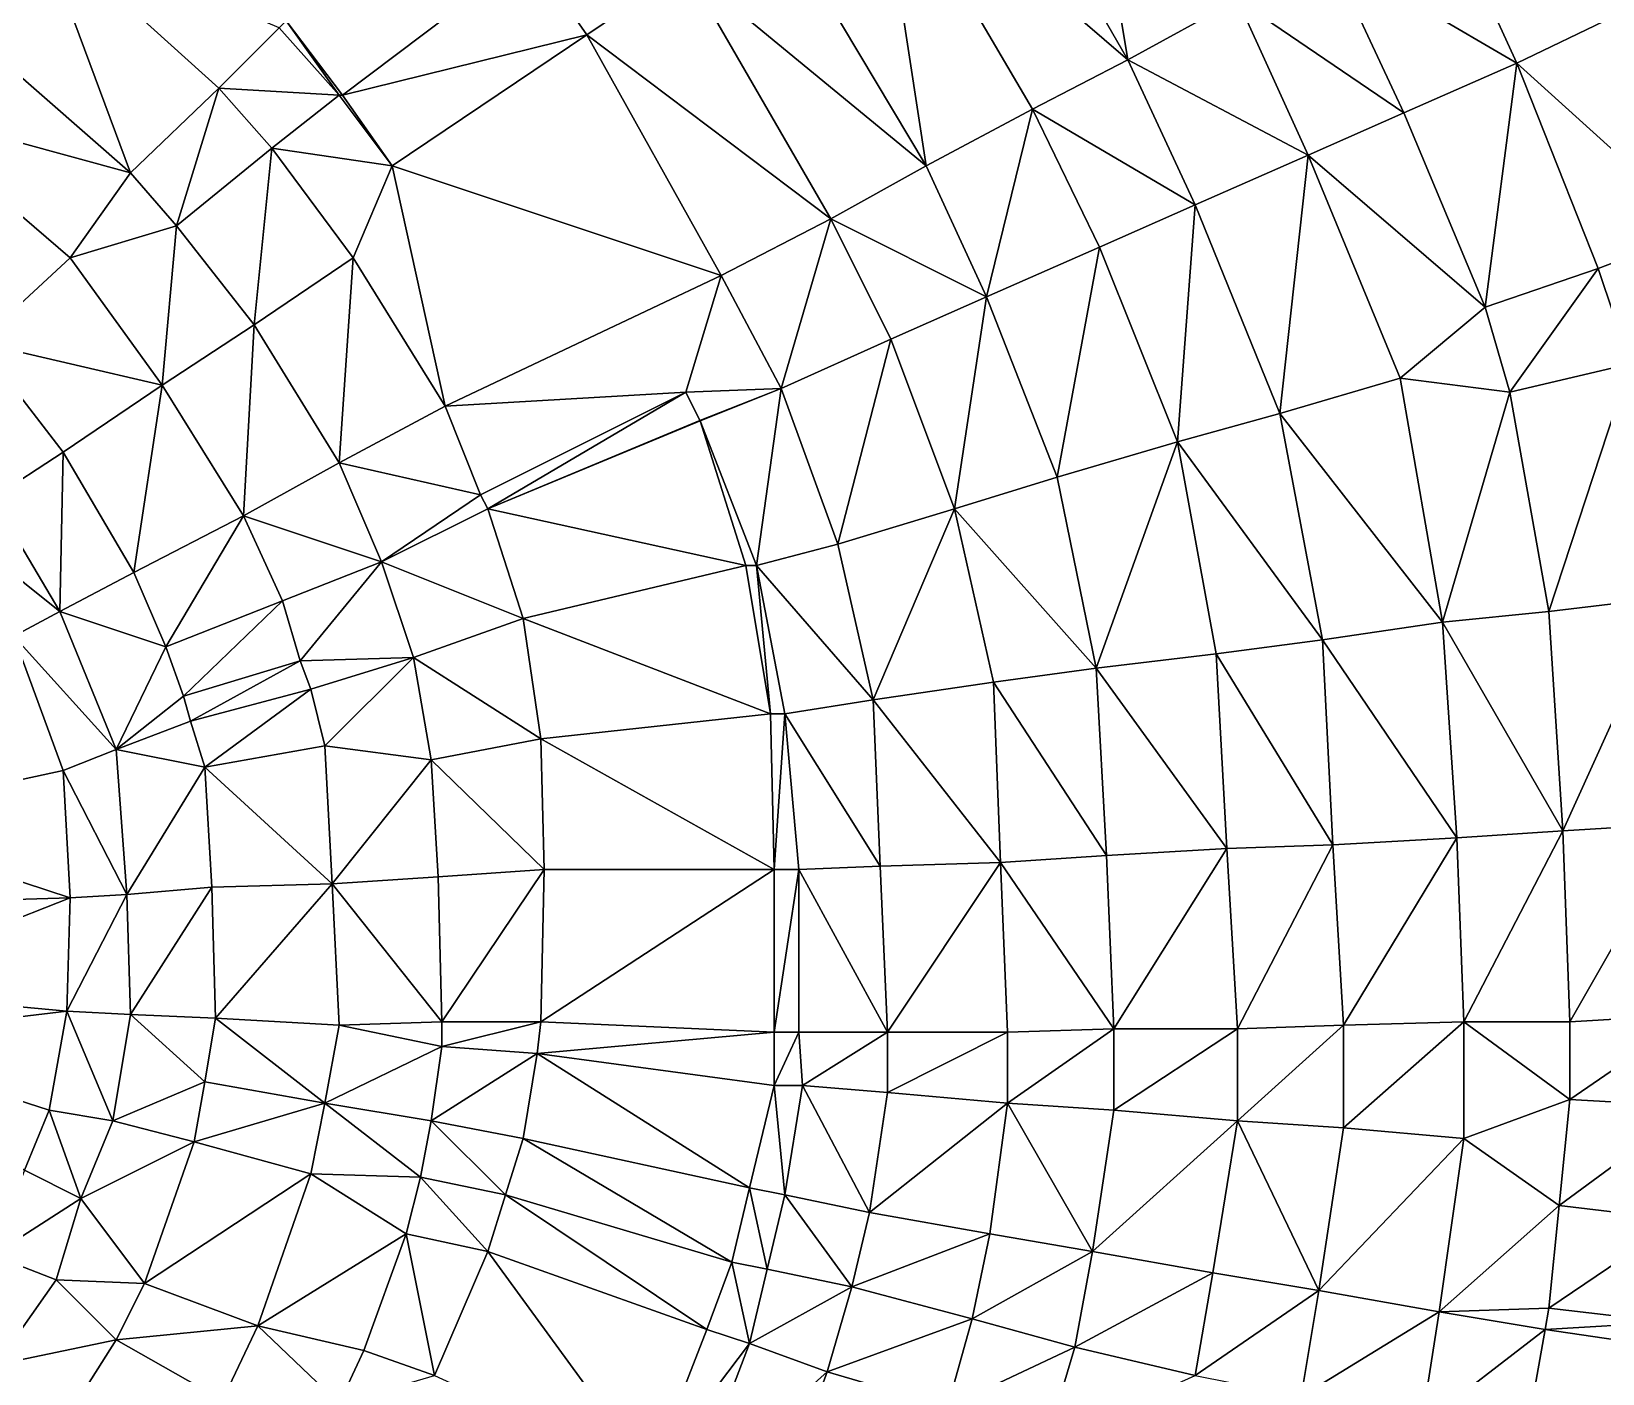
# Model space of a CAD drawing. Header units: millimetres. Extents: x 279405 to 280904, y 534349 to 535918.
# Drawn here: x 280351 to 280573.1, y 535100.8 to 535290.5 of the extents above; entities that cross this region are included whole.
import ezdxf

# ---------------------------------------------------------------- set-up
doc = ezdxf.new("R2010")
doc.units = ezdxf.units.MM
doc.layers.add('Карьер_конец_отработки', color=1, linetype='Continuous')

msp = doc.modelspace()

# ---------------------------------------------------------------- linework, layer by layer
at = {"layer": 'Карьер_конец_отработки', "color": 21, "true_color": 0xff914f}
for points in [[(280505.999989, 535286.500004, -169.999987), (280497.999989, 535335.000004, -140.000002), (280483.499989, 535325.500004, -169.999987), (280505.999989, 535286.500004, -169.999987)], [(280505.999989, 535286.500004, -169.999987), (280521.499989, 535295.000004, -140.000002), (280497.999989, 535335.000004, -140.000002), (280505.999989, 535286.500004, -169.999987)], [(280505.999989, 535286.500004, -169.999987), (280483.499989, 535325.500004, -169.999987), (280470.499989, 535317.000004, -169.999987), (280505.999989, 535286.500004, -169.999987)], [(280477.499989, 535271.500004, -199.999987), (280470.499989, 535317.000004, -169.999987), (280455.999989, 535307.500004, -199.999987), (280477.499989, 535271.500004, -199.999987)], [(280477.499989, 535271.500004, -199.999987), (280492.499989, 535279.500004, -169.999987), (280470.499989, 535317.000004, -169.999987), (280477.499989, 535271.500004, -199.999987)], [(280492.499989, 535279.500004, -169.999987), (280505.999989, 535286.500004, -169.999987), (280470.499989, 535317.000004, -169.999987), (280492.499989, 535279.500004, -169.999987)], [(280560.999989, 535286.000004, -110.000002), (280549.999989, 535310.000004, -110.000002), (280534.499989, 535301.500004, -140.000002), (280560.999989, 535286.000004, -110.000002)], [(280560.999989, 535286.000004, -110.000002), (280574.499989, 535292.500004, -110.000002), (280549.999989, 535310.000004, -110.000002), (280560.999989, 535286.000004, -110.000002)], [(280364.999989, 535270.500004, -259.999987), (280351.999989, 535305.500004, -229.999987), (280340.999989, 535291.500004, -259.999987), (280364.999989, 535270.500004, -259.999987)], [(280364.999989, 535270.500004, -259.999987), (280377.499989, 535282.500004, -229.999987), (280351.999989, 535305.500004, -229.999987), (280364.999989, 535270.500004, -259.999987)], [(280377.499989, 535282.500004, -229.999987), (280385.999989, 535291.000004, -229.999987), (280351.999989, 535305.500004, -229.999987), (280377.499989, 535282.500004, -229.999987)], [(280477.499989, 535271.500004, -199.999987), (280455.999989, 535307.500004, -199.999987), (280443.499989, 535299.500004, -199.999987), (280477.499989, 535271.500004, -199.999987)], [(280394.999989, 535281.500004, -228.93001), (280421.499989, 535301.500004, -228.93001), (280386.999989, 535292.000004, -227.800005), (280394.999989, 535281.500004, -228.93001)], [(280429.499989, 535290.000004, -229.999987), (280421.499989, 535301.500004, -228.93001), (280394.999989, 535281.500004, -228.93001), (280429.499989, 535290.000004, -229.999987)], [(280429.499989, 535290.000004, -229.999987), (280443.499989, 535299.500004, -199.999987), (280421.499989, 535301.500004, -228.93001), (280429.499989, 535290.000004, -229.999987)], [(280544.999989, 535279.000004, -140.000002), (280534.499989, 535301.500004, -140.000002), (280521.499989, 535295.000004, -140.000002), (280544.999989, 535279.000004, -140.000002)], [(280544.999989, 535279.000004, -140.000002), (280560.999989, 535286.000004, -110.000002), (280534.499989, 535301.500004, -140.000002), (280544.999989, 535279.000004, -140.000002)], [(280463.999989, 535264.000004, -199.999987), (280443.499989, 535299.500004, -199.999987), (280429.499989, 535290.000004, -229.999987), (280463.999989, 535264.000004, -199.999987)], [(280463.999989, 535264.000004, -199.999987), (280477.499989, 535271.500004, -199.999987), (280443.499989, 535299.500004, -199.999987), (280463.999989, 535264.000004, -199.999987)], [(280531.499989, 535273.000004, -140.000002), (280521.499989, 535295.000004, -140.000002), (280505.999989, 535286.500004, -169.999987), (280531.499989, 535273.000004, -140.000002)], [(280531.499989, 535273.000004, -140.000002), (280544.999989, 535279.000004, -140.000002), (280521.499989, 535295.000004, -140.000002), (280531.499989, 535273.000004, -140.000002)], [(280586.999989, 535262.500004, -110.000002), (280574.499989, 535292.500004, -110.000002), (280560.999989, 535286.000004, -110.000002), (280586.999989, 535262.500004, -110.000002)], [(280364.999989, 535270.500004, -259.999987), (280340.999989, 535291.500004, -259.999987), (280331.999989, 535279.500004, -259.999987), (280364.999989, 535270.500004, -259.999987)], [(280394.499989, 535281.500004, -229.999987), (280385.999989, 535291.000004, -229.999987), (280377.499989, 535282.500004, -229.999987), (280394.499989, 535281.500004, -229.999987)], [(280394.499989, 535281.500004, -229.999987), (280386.999989, 535292.000004, -227.800005), (280385.999989, 535291.000004, -229.999987), (280394.499989, 535281.500004, -229.999987)], [(280394.499989, 535281.500004, -229.999987), (280394.999989, 535281.500004, -228.93001), (280386.999989, 535292.000004, -227.800005), (280394.499989, 535281.500004, -229.999987)], [(280401.999989, 535271.500004, -229.999987), (280429.499989, 535290.000004, -229.999987), (280394.999989, 535281.500004, -228.93001), (280401.999989, 535271.500004, -229.999987)], [(280448.499989, 535256.000004, -229.999987), (280429.499989, 535290.000004, -229.999987), (280401.999989, 535271.500004, -229.999987), (280448.499989, 535256.000004, -229.999987)], [(280448.499989, 535256.000004, -229.999987), (280463.999989, 535264.000004, -199.999987), (280429.499989, 535290.000004, -229.999987), (280448.499989, 535256.000004, -229.999987)], [(280515.499989, 535266.000004, -169.999987), (280505.999989, 535286.500004, -169.999987), (280492.499989, 535279.500004, -169.999987), (280515.499989, 535266.000004, -169.999987)], [(280515.499989, 535266.000004, -169.999987), (280531.499989, 535273.000004, -140.000002), (280505.999989, 535286.500004, -169.999987), (280515.499989, 535266.000004, -169.999987)], [(280556.499989, 535251.500004, -140.000002), (280560.999989, 535286.000004, -110.000002), (280544.999989, 535279.000004, -140.000002), (280556.499989, 535251.500004, -140.000002)], [(280572.499989, 535257.000004, -110.000002), (280560.999989, 535286.000004, -110.000002), (280556.499989, 535251.500004, -140.000002), (280572.499989, 535257.000004, -110.000002)], [(280572.499989, 535257.000004, -110.000002), (280586.999989, 535262.500004, -110.000002), (280560.999989, 535286.000004, -110.000002), (280572.499989, 535257.000004, -110.000002)], [(280371.499989, 535263.000004, -259.999987), (280377.499989, 535282.500004, -229.999987), (280364.999989, 535270.500004, -259.999987), (280371.499989, 535263.000004, -259.999987)], [(280384.999989, 535274.000004, -229.999987), (280377.499989, 535282.500004, -229.999987), (280371.499989, 535263.000004, -259.999987), (280384.999989, 535274.000004, -229.999987)], [(280384.999989, 535274.000004, -229.999987), (280394.499989, 535281.500004, -229.999987), (280377.499989, 535282.500004, -229.999987), (280384.999989, 535274.000004, -229.999987)], [(280401.999989, 535271.500004, -229.999987), (280394.499989, 535281.500004, -229.999987), (280384.999989, 535274.000004, -229.999987), (280401.999989, 535271.500004, -229.999987)], [(280401.999989, 535271.500004, -229.999987), (280394.999989, 535281.500004, -228.93001), (280394.499989, 535281.500004, -229.999987), (280401.999989, 535271.500004, -229.999987)], [(280343.499989, 535246.500004, -289.999987), (280356.499989, 535258.500004, -259.999987), (280331.999989, 535279.500004, -259.999987), (280343.499989, 535246.500004, -289.999987)], [(280356.499989, 535258.500004, -259.999987), (280364.999989, 535270.500004, -259.999987), (280331.999989, 535279.500004, -259.999987), (280356.499989, 535258.500004, -259.999987)], [(280485.999989, 535253.000004, -199.999987), (280492.499989, 535279.500004, -169.999987), (280477.499989, 535271.500004, -199.999987), (280485.999989, 535253.000004, -199.999987)], [(280501.999989, 535260.000004, -169.999987), (280492.499989, 535279.500004, -169.999987), (280485.999989, 535253.000004, -199.999987), (280501.999989, 535260.000004, -169.999987)], [(280501.999989, 535260.000004, -169.999987), (280515.499989, 535266.000004, -169.999987), (280492.499989, 535279.500004, -169.999987), (280501.999989, 535260.000004, -169.999987)], [(280556.499989, 535251.500004, -140.000002), (280544.999989, 535279.000004, -140.000002), (280531.499989, 535273.000004, -140.000002), (280556.499989, 535251.500004, -140.000002)], [(280382.499989, 535249.000004, -259.999987), (280384.999989, 535274.000004, -229.999987), (280371.499989, 535263.000004, -259.999987), (280382.499989, 535249.000004, -259.999987)], [(280396.499989, 535258.500004, -229.999987), (280384.999989, 535274.000004, -229.999987), (280382.499989, 535249.000004, -259.999987), (280396.499989, 535258.500004, -229.999987)], [(280396.499989, 535258.500004, -229.999987), (280401.999989, 535271.500004, -229.999987), (280384.999989, 535274.000004, -229.999987), (280396.499989, 535258.500004, -229.999987)], [(280527.499989, 535236.500004, -169.999987), (280531.499989, 535273.000004, -140.000002), (280515.499989, 535266.000004, -169.999987), (280527.499989, 535236.500004, -169.999987)], [(280544.499989, 535241.500004, -140.000002), (280531.499989, 535273.000004, -140.000002), (280527.499989, 535236.500004, -169.999987), (280544.499989, 535241.500004, -140.000002)], [(280544.499989, 535241.500004, -140.000002), (280556.499989, 535251.500004, -140.000002), (280531.499989, 535273.000004, -140.000002), (280544.499989, 535241.500004, -140.000002)], [(280371.499989, 535263.000004, -259.999987), (280364.999989, 535270.500004, -259.999987), (280356.499989, 535258.500004, -259.999987), (280371.499989, 535263.000004, -259.999987)], [(280409.499989, 535237.500004, -229.999987), (280401.999989, 535271.500004, -229.999987), (280396.499989, 535258.500004, -229.999987), (280409.499989, 535237.500004, -229.999987)], [(280409.499989, 535237.500004, -229.999987), (280448.499989, 535256.000004, -229.999987), (280401.999989, 535271.500004, -229.999987), (280409.499989, 535237.500004, -229.999987)], [(280485.999989, 535253.000004, -199.999987), (280477.499989, 535271.500004, -199.999987), (280463.999989, 535264.000004, -199.999987), (280485.999989, 535253.000004, -199.999987)], [(280512.999989, 535232.500004, -169.999987), (280515.499989, 535266.000004, -169.999987), (280501.999989, 535260.000004, -169.999987), (280512.999989, 535232.500004, -169.999987)], [(280527.499989, 535236.500004, -169.999987), (280515.499989, 535266.000004, -169.999987), (280512.999989, 535232.500004, -169.999987), (280527.499989, 535236.500004, -169.999987)], [(280456.999989, 535240.000004, -229.999987), (280463.999989, 535264.000004, -199.999987), (280448.499989, 535256.000004, -229.999987), (280456.999989, 535240.000004, -229.999987)], [(280472.499989, 535247.000004, -199.999987), (280463.999989, 535264.000004, -199.999987), (280456.999989, 535240.000004, -229.999987), (280472.499989, 535247.000004, -199.999987)], [(280472.499989, 535247.000004, -199.999987), (280485.999989, 535253.000004, -199.999987), (280463.999989, 535264.000004, -199.999987), (280472.499989, 535247.000004, -199.999987)], [(280369.499989, 535240.500004, -259.999987), (280371.499989, 535263.000004, -259.999987), (280356.499989, 535258.500004, -259.999987), (280369.499989, 535240.500004, -259.999987)], [(280382.499989, 535249.000004, -259.999987), (280371.499989, 535263.000004, -259.999987), (280369.499989, 535240.500004, -259.999987), (280382.499989, 535249.000004, -259.999987)], [(280576.999989, 535243.500004, -110.000002), (280586.999989, 535262.500004, -110.000002), (280572.499989, 535257.000004, -110.000002), (280576.999989, 535243.500004, -110.000002)], [(280495.999989, 535227.500004, -199.999987), (280501.999989, 535260.000004, -169.999987), (280485.999989, 535253.000004, -199.999987), (280495.999989, 535227.500004, -199.999987)], [(280512.999989, 535232.500004, -169.999987), (280501.999989, 535260.000004, -169.999987), (280495.999989, 535227.500004, -199.999987), (280512.999989, 535232.500004, -169.999987)], [(280369.499989, 535240.500004, -259.999987), (280356.499989, 535258.500004, -259.999987), (280343.499989, 535246.500004, -289.999987), (280369.499989, 535240.500004, -259.999987)], [(280394.499989, 535229.500004, -259.999987), (280396.499989, 535258.500004, -229.999987), (280382.499989, 535249.000004, -259.999987), (280394.499989, 535229.500004, -259.999987)], [(280409.499989, 535237.500004, -229.999987), (280396.499989, 535258.500004, -229.999987), (280394.499989, 535229.500004, -259.999987), (280409.499989, 535237.500004, -229.999987)], [(280559.999989, 535239.500004, -140.000002), (280572.499989, 535257.000004, -110.000002), (280556.499989, 535251.500004, -140.000002), (280559.999989, 535239.500004, -140.000002)], [(280576.999989, 535243.500004, -110.000002), (280572.499989, 535257.000004, -110.000002), (280559.999989, 535239.500004, -140.000002), (280576.999989, 535243.500004, -110.000002)], [(280443.499989, 535239.500004, -229.999987), (280448.499989, 535256.000004, -229.999987), (280409.499989, 535237.500004, -229.999987), (280443.499989, 535239.500004, -229.999987)], [(280456.999989, 535240.000004, -229.999987), (280448.499989, 535256.000004, -229.999987), (280443.499989, 535239.500004, -229.999987), (280456.999989, 535240.000004, -229.999987)], [(280481.499989, 535223.000004, -199.999987), (280485.999989, 535253.000004, -199.999987), (280472.499989, 535247.000004, -199.999987), (280481.499989, 535223.000004, -199.999987)], [(280495.999989, 535227.500004, -199.999987), (280485.999989, 535253.000004, -199.999987), (280481.499989, 535223.000004, -199.999987), (280495.999989, 535227.500004, -199.999987)], [(280559.999989, 535239.500004, -140.000002), (280556.499989, 535251.500004, -140.000002), (280544.499989, 535241.500004, -140.000002), (280559.999989, 535239.500004, -140.000002)], [(280380.999989, 535222.000004, -259.999987), (280382.499989, 535249.000004, -259.999987), (280369.499989, 535240.500004, -259.999987), (280380.999989, 535222.000004, -259.999987)], [(280394.499989, 535229.500004, -259.999987), (280382.499989, 535249.000004, -259.999987), (280380.999989, 535222.000004, -259.999987), (280394.499989, 535229.500004, -259.999987)], [(280345.499989, 535224.500004, -289.999987), (280355.499989, 535231.000004, -289.999987), (280343.499989, 535246.500004, -289.999987), (280345.499989, 535224.500004, -289.999987)], [(280355.499989, 535231.000004, -289.999987), (280369.499989, 535240.500004, -259.999987), (280343.499989, 535246.500004, -289.999987), (280355.499989, 535231.000004, -289.999987)], [(280464.999989, 535218.000004, -229.999987), (280472.499989, 535247.000004, -199.999987), (280456.999989, 535240.000004, -229.999987), (280464.999989, 535218.000004, -229.999987)], [(280481.499989, 535223.000004, -199.999987), (280472.499989, 535247.000004, -199.999987), (280464.999989, 535218.000004, -229.999987), (280481.499989, 535223.000004, -199.999987)], [(280565.499989, 535208.500004, -140.000002), (280576.999989, 535243.500004, -110.000002), (280559.999989, 535239.500004, -140.000002), (280565.499989, 535208.500004, -140.000002)], [(280582.499989, 535210.500004, -110.000002), (280576.999989, 535243.500004, -110.000002), (280565.499989, 535208.500004, -140.000002), (280582.499989, 535210.500004, -110.000002)], [(280550.499989, 535207.000004, -140.000002), (280544.499989, 535241.500004, -140.000002), (280527.499989, 535236.500004, -169.999987), (280550.499989, 535207.000004, -140.000002)], [(280550.499989, 535207.000004, -140.000002), (280559.999989, 535239.500004, -140.000002), (280544.499989, 535241.500004, -140.000002), (280550.499989, 535207.000004, -140.000002)], [(280365.499989, 535214.000004, -289.999987), (280369.499989, 535240.500004, -259.999987), (280355.499989, 535231.000004, -289.999987), (280365.499989, 535214.000004, -289.999987)], [(280380.999989, 535222.000004, -259.999987), (280369.499989, 535240.500004, -259.999987), (280365.499989, 535214.000004, -289.999987), (280380.999989, 535222.000004, -259.999987)], [(280414.499989, 535225.000004, -229.999987), (280443.499989, 535239.500004, -229.999987), (280409.499989, 535237.500004, -229.999987), (280414.499989, 535225.000004, -229.999987)], [(280415.499989, 535223.000004, -230.199999), (280443.499989, 535239.500004, -229.999987), (280414.499989, 535225.000004, -229.999987), (280415.499989, 535223.000004, -230.199999)], [(280445.499989, 535235.500004, -229.999987), (280443.499989, 535239.500004, -229.999987), (280415.499989, 535223.000004, -230.199999), (280445.499989, 535235.500004, -229.999987)], [(280445.499989, 535235.500004, -230.199999), (280456.999989, 535240.000004, -229.999987), (280443.499989, 535239.500004, -229.999987), (280445.499989, 535235.500004, -230.199999)], [(280445.499989, 535235.500004, -229.999987), (280445.499989, 535235.500004, -230.199999), (280443.499989, 535239.500004, -229.999987), (280445.499989, 535235.500004, -229.999987)], [(280445.519277, 535235.445438, -230.101793), (280456.999989, 535240.000004, -229.999987), (280445.499989, 535235.500004, -230.199999), (280445.519277, 535235.445438, -230.101793)], [(280456.999989, 535240.000004, -229.999987), (280445.519277, 535235.445438, -230.101793), (280453.499989, 535215.000004, -229.999987), (280456.999989, 535240.000004, -229.999987)], [(280464.999989, 535218.000004, -229.999987), (280456.999989, 535240.000004, -229.999987), (280453.499989, 535215.000004, -229.999987), (280464.999989, 535218.000004, -229.999987)], [(280565.499989, 535208.500004, -140.000002), (280559.999989, 535239.500004, -140.000002), (280550.499989, 535207.000004, -140.000002), (280565.499989, 535208.500004, -140.000002)], [(280414.499989, 535225.000004, -229.999987), (280409.499989, 535237.500004, -229.999987), (280394.499989, 535229.500004, -259.999987), (280414.499989, 535225.000004, -229.999987)], [(280445.519277, 535235.445438, -230.101793), (280445.499989, 535235.500004, -229.999987), (280415.499989, 535223.000004, -230.199999), (280445.519277, 535235.445438, -230.101793)], [(280451.999989, 535215.000004, -231.509996), (280445.519277, 535235.445438, -230.101793), (280415.499989, 535223.000004, -230.199999), (280451.999989, 535215.000004, -231.509996)], [(280445.519277, 535235.445438, -230.101793), (280445.499989, 535235.500004, -230.199999), (280445.499989, 535235.500004, -229.999987), (280445.519277, 535235.445438, -230.101793)], [(280453.499989, 535215.000004, -229.999987), (280445.519277, 535235.445438, -230.101793), (280451.999989, 535215.000004, -231.509996), (280453.499989, 535215.000004, -229.999987)], [(280533.499989, 535204.500004, -169.999987), (280527.499989, 535236.500004, -169.999987), (280512.999989, 535232.500004, -169.999987), (280533.499989, 535204.500004, -169.999987)], [(280533.499989, 535204.500004, -169.999987), (280550.499989, 535207.000004, -140.000002), (280527.499989, 535236.500004, -169.999987), (280533.499989, 535204.500004, -169.999987)], [(280501.499989, 535200.5, -199.999987), (280512.999989, 535232.500004, -169.999987), (280495.999989, 535227.500004, -199.999987), (280501.499989, 535200.5, -199.999987)], [(280518.499989, 535202.5, -169.999987), (280512.999989, 535232.500004, -169.999987), (280501.499989, 535200.5, -199.999987), (280518.499989, 535202.5, -169.999987)], [(280518.499989, 535202.5, -169.999987), (280533.499989, 535204.500004, -169.999987), (280512.999989, 535232.500004, -169.999987), (280518.499989, 535202.5, -169.999987)], [(280354.999989, 535208.500004, -289.999987), (280355.499989, 535231.000004, -289.999987), (280345.499989, 535224.500004, -289.999987), (280354.999989, 535208.500004, -289.999987)], [(280365.499989, 535214.000004, -289.999987), (280355.499989, 535231.000004, -289.999987), (280354.999989, 535208.500004, -289.999987), (280365.499989, 535214.000004, -289.999987)], [(280400.499989, 535215.500004, -259.999987), (280394.499989, 535229.500004, -259.999987), (280380.999989, 535222.000004, -259.999987), (280400.499989, 535215.500004, -259.999987)], [(280400.499989, 535215.500004, -259.999987), (280414.499989, 535225.000004, -229.999987), (280394.499989, 535229.500004, -259.999987), (280400.499989, 535215.500004, -259.999987)], [(280501.499989, 535200.5, -199.999987), (280495.999989, 535227.500004, -199.999987), (280481.499989, 535223.000004, -199.999987), (280501.499989, 535200.5, -199.999987)], [(280354.999989, 535208.500004, -289.999987), (280345.499989, 535224.500004, -289.999987), (280339.999989, 535220.500004, -309.569994), (280354.999989, 535208.500004, -289.999987)], [(280415.499989, 535223.000004, -230.199999), (280414.499989, 535225.000004, -229.999987), (280400.499989, 535215.500004, -259.999987), (280415.499989, 535223.000004, -230.199999)], [(280369.999989, 535203.5, -289.999987), (280380.999989, 535222.000004, -259.999987), (280365.499989, 535214.000004, -289.999987), (280369.999989, 535203.5, -289.999987)], [(280386.499989, 535210.000004, -259.999987), (280380.999989, 535222.000004, -259.999987), (280369.999989, 535203.5, -289.999987), (280386.499989, 535210.000004, -259.999987)], [(280386.499989, 535210.000004, -259.999987), (280400.499989, 535215.500004, -259.999987), (280380.999989, 535222.000004, -259.999987), (280386.499989, 535210.000004, -259.999987)], [(280420.499989, 535207.500004, -231.509996), (280415.499989, 535223.000004, -230.199999), (280400.499989, 535215.500004, -259.999987), (280420.499989, 535207.500004, -231.509996)], [(280420.499989, 535207.500004, -231.509996), (280451.999989, 535215.000004, -231.509996), (280415.499989, 535223.000004, -230.199999), (280420.499989, 535207.500004, -231.509996)], [(280469.999989, 535196, -229.999987), (280481.499989, 535223.000004, -199.999987), (280464.999989, 535218.000004, -229.999987), (280469.999989, 535196, -229.999987)], [(280486.999989, 535198.5, -199.999987), (280481.499989, 535223.000004, -199.999987), (280469.999989, 535196, -229.999987), (280486.999989, 535198.5, -199.999987)], [(280486.999989, 535198.5, -199.999987), (280501.499989, 535200.5, -199.999987), (280481.499989, 535223.000004, -199.999987), (280486.999989, 535198.5, -199.999987)], [(280348.499989, 535205.000004, -310.830004), (280354.999989, 535208.500004, -289.999987), (280339.999989, 535220.500004, -309.569994), (280348.499989, 535205.000004, -310.830004)], [(280469.999989, 535196, -229.999987), (280464.999989, 535218.000004, -229.999987), (280453.499989, 535215.000004, -229.999987), (280469.999989, 535196, -229.999987)], [(280388.999989, 535201.5, -259.999987), (280400.499989, 535215.500004, -259.999987), (280386.499989, 535210.000004, -259.999987), (280388.999989, 535201.5, -259.999987)], [(280404.999989, 535202, -259.999987), (280400.499989, 535215.500004, -259.999987), (280388.999989, 535201.5, -259.999987), (280404.999989, 535202, -259.999987)], [(280404.999989, 535202, -259.999987), (280420.499989, 535207.500004, -231.509996), (280400.499989, 535215.500004, -259.999987), (280404.999989, 535202, -259.999987)], [(280455.499989, 535194, -232.819994), (280451.999989, 535215.000004, -231.509996), (280420.499989, 535207.500004, -231.509996), (280455.499989, 535194, -232.819994)], [(280455.499989, 535194, -232.819994), (280453.499989, 535215.000004, -229.999987), (280451.999989, 535215.000004, -231.509996), (280455.499989, 535194, -232.819994)], [(280455.499989, 535194, -232.819994), (280457.499989, 535194, -229.999987), (280453.499989, 535215.000004, -229.999987), (280455.499989, 535194, -232.819994)], [(280457.499989, 535194, -229.999987), (280469.999989, 535196, -229.999987), (280453.499989, 535215.000004, -229.999987), (280457.499989, 535194, -229.999987)], [(280369.999989, 535203.5, -289.999987), (280365.499989, 535214.000004, -289.999987), (280354.999989, 535208.500004, -289.999987), (280369.999989, 535203.5, -289.999987)], [(280372.499989, 535196.5, -289.999987), (280386.499989, 535210.000004, -259.999987), (280369.999989, 535203.5, -289.999987), (280372.499989, 535196.5, -289.999987)], [(280388.999989, 535201.5, -259.999987), (280386.499989, 535210.000004, -259.999987), (280372.499989, 535196.5, -289.999987), (280388.999989, 535201.5, -259.999987)], [(280567.499989, 535177.5, -140.000002), (280582.499989, 535210.500004, -110.000002), (280565.499989, 535208.500004, -140.000002), (280567.499989, 535177.5, -140.000002)], [(280584.499989, 535178.5, -110.000002), (280582.499989, 535210.500004, -110.000002), (280567.499989, 535177.5, -140.000002), (280584.499989, 535178.5, -110.000002)], [(280362.999989, 535189, -289.999987), (280354.999989, 535208.500004, -289.999987), (280348.499989, 535205.000004, -310.830004), (280362.999989, 535189, -289.999987)], [(280362.999989, 535189, -289.999987), (280369.999989, 535203.5, -289.999987), (280354.999989, 535208.500004, -289.999987), (280362.999989, 535189, -289.999987)], [(280567.499989, 535177.5, -140.000002), (280565.499989, 535208.500004, -140.000002), (280550.499989, 535207.000004, -140.000002), (280567.499989, 535177.5, -140.000002)], [(280422.999989, 535190.5, -232.819994), (280420.499989, 535207.500004, -231.509996), (280404.999989, 535202, -259.999987), (280422.999989, 535190.5, -232.819994)], [(280422.999989, 535190.5, -232.819994), (280455.499989, 535194, -232.819994), (280420.499989, 535207.500004, -231.509996), (280422.999989, 535190.5, -232.819994)], [(280552.499989, 535176.5, -140.000002), (280550.499989, 535207.000004, -140.000002), (280533.499989, 535204.500004, -169.999987), (280552.499989, 535176.5, -140.000002)], [(280552.499989, 535176.5, -140.000002), (280567.499989, 535177.5, -140.000002), (280550.499989, 535207.000004, -140.000002), (280552.499989, 535176.5, -140.000002)], [(280355.499989, 535186, -311.93001), (280348.499989, 535205.000004, -310.830004), (280322.999989, 535179, -311.93001), (280355.499989, 535186, -311.93001)], [(280355.499989, 535186, -311.93001), (280362.999989, 535189, -289.999987), (280348.499989, 535205.000004, -310.830004), (280355.499989, 535186, -311.93001)], [(280372.499989, 535196.5, -289.999987), (280369.999989, 535203.5, -289.999987), (280362.999989, 535189, -289.999987), (280372.499989, 535196.5, -289.999987)], [(280534.999989, 535175.5, -169.999987), (280533.499989, 535204.500004, -169.999987), (280518.499989, 535202.5, -169.999987), (280534.999989, 535175.5, -169.999987)], [(280534.999989, 535175.5, -169.999987), (280552.499989, 535176.5, -140.000002), (280533.499989, 535204.500004, -169.999987), (280534.999989, 535175.5, -169.999987)], [(280373.499989, 535193, -289.999987), (280388.999989, 535201.5, -259.999987), (280372.499989, 535196.5, -289.999987), (280373.499989, 535193, -289.999987)], [(280390.499989, 535197.5, -259.999987), (280388.999989, 535201.5, -259.999987), (280373.499989, 535193, -289.999987), (280390.499989, 535197.5, -259.999987)], [(280390.499989, 535197.5, -259.999987), (280404.999989, 535202, -259.999987), (280388.999989, 535201.5, -259.999987), (280390.499989, 535197.5, -259.999987)], [(280392.499989, 535189.5, -259.999987), (280404.999989, 535202, -259.999987), (280390.499989, 535197.5, -259.999987), (280392.499989, 535189.5, -259.999987)], [(280407.499989, 535187.5, -259.999987), (280404.999989, 535202, -259.999987), (280392.499989, 535189.5, -259.999987), (280407.499989, 535187.5, -259.999987)], [(280407.499989, 535187.5, -259.999987), (280422.999989, 535190.5, -232.819994), (280404.999989, 535202, -259.999987), (280407.499989, 535187.5, -259.999987)], [(280519.999989, 535175, -169.999987), (280518.499989, 535202.5, -169.999987), (280501.499989, 535200.5, -199.999987), (280519.999989, 535175, -169.999987)], [(280519.999989, 535175, -169.999987), (280534.999989, 535175.5, -169.999987), (280518.499989, 535202.5, -169.999987), (280519.999989, 535175, -169.999987)], [(280502.999989, 535174, -199.999987), (280501.499989, 535200.5, -199.999987), (280486.999989, 535198.5, -199.999987), (280502.999989, 535174, -199.999987)], [(280502.999989, 535174, -199.999987), (280519.999989, 535175, -169.999987), (280501.499989, 535200.5, -199.999987), (280502.999989, 535174, -199.999987)], [(280375.499989, 535186.5, -289.999987), (280390.499989, 535197.5, -259.999987), (280373.499989, 535193, -289.999987), (280375.499989, 535186.5, -289.999987)], [(280392.499989, 535189.5, -259.999987), (280390.499989, 535197.5, -259.999987), (280375.499989, 535186.5, -289.999987), (280392.499989, 535189.5, -259.999987)], [(280487.999989, 535173, -199.999987), (280486.999989, 535198.5, -199.999987), (280469.999989, 535196, -229.999987), (280487.999989, 535173, -199.999987)], [(280487.999989, 535173, -199.999987), (280502.999989, 535174, -199.999987), (280486.999989, 535198.5, -199.999987), (280487.999989, 535173, -199.999987)], [(280373.499989, 535193, -289.999987), (280372.499989, 535196.5, -289.999987), (280362.999989, 535189, -289.999987), (280373.499989, 535193, -289.999987)], [(280470.999989, 535172.5, -229.999987), (280469.999989, 535196, -229.999987), (280457.499989, 535194, -229.999987), (280470.999989, 535172.5, -229.999987)], [(280470.999989, 535172.5, -229.999987), (280487.999989, 535173, -199.999987), (280469.999989, 535196, -229.999987), (280470.999989, 535172.5, -229.999987)], [(280375.499989, 535186.5, -289.999987), (280373.499989, 535193, -289.999987), (280362.999989, 535189, -289.999987), (280375.499989, 535186.5, -289.999987)], [(280455.999989, 535172, -234.349993), (280455.499989, 535194, -232.819994), (280422.999989, 535190.5, -232.819994), (280455.999989, 535172, -234.349993)], [(280455.999989, 535172, -234.349993), (280457.499989, 535194, -229.999987), (280455.499989, 535194, -232.819994), (280455.999989, 535172, -234.349993)], [(280459.499989, 535172, -229.999987), (280457.499989, 535194, -229.999987), (280455.999989, 535172, -234.349993), (280459.499989, 535172, -229.999987)], [(280459.499989, 535172, -229.999987), (280470.999989, 535172.5, -229.999987), (280457.499989, 535194, -229.999987), (280459.499989, 535172, -229.999987)], [(280423.499989, 535172, -234.349993), (280422.999989, 535190.5, -232.819994), (280407.499989, 535187.5, -259.999987), (280423.499989, 535172, -234.349993)], [(280423.499989, 535172, -234.349993), (280455.999989, 535172, -234.349993), (280422.999989, 535190.5, -232.819994), (280423.499989, 535172, -234.349993)], [(280364.499989, 535168.5, -289.999987), (280362.999989, 535189, -289.999987), (280355.499989, 535186, -311.93001), (280364.499989, 535168.5, -289.999987)], [(280364.499989, 535168.5, -289.999987), (280375.499989, 535186.5, -289.999987), (280362.999989, 535189, -289.999987), (280364.499989, 535168.5, -289.999987)], [(280393.499989, 535170, -259.999987), (280392.499989, 535189.5, -259.999987), (280375.499989, 535186.5, -289.999987), (280393.499989, 535170, -259.999987)], [(280393.499989, 535170, -259.999987), (280407.499989, 535187.5, -259.999987), (280392.499989, 535189.5, -259.999987), (280393.499989, 535170, -259.999987)], [(280356.499989, 535168, -312.979998), (280355.499989, 535186, -311.93001), (280322.999989, 535179, -311.93001), (280356.499989, 535168, -312.979998)], [(280356.499989, 535168, -312.979998), (280364.499989, 535168.5, -289.999987), (280355.499989, 535186, -311.93001), (280356.499989, 535168, -312.979998)], [(280376.499989, 535169.5, -289.999987), (280375.499989, 535186.5, -289.999987), (280364.499989, 535168.5, -289.999987), (280376.499989, 535169.5, -289.999987)], [(280376.499989, 535169.5, -289.999987), (280393.499989, 535170, -259.999987), (280375.499989, 535186.5, -289.999987), (280376.499989, 535169.5, -289.999987)], [(280408.499989, 535171, -259.999987), (280407.499989, 535187.5, -259.999987), (280393.499989, 535170, -259.999987), (280408.499989, 535171, -259.999987)], [(280408.499989, 535171, -259.999987), (280423.499989, 535172, -234.349993), (280407.499989, 535187.5, -259.999987), (280408.499989, 535171, -259.999987)], [(280323.499989, 535167, -312.979998), (280356.499989, 535168, -312.979998), (280322.999989, 535179, -311.93001), (280323.499989, 535167, -312.979998)], [(280553.499989, 535150.5, -140.000002), (280567.499989, 535177.5, -140.000002), (280552.499989, 535176.5, -140.000002), (280553.499989, 535150.5, -140.000002)], [(280568.499989, 535150.5, -140.000002), (280567.499989, 535177.5, -140.000002), (280553.499989, 535150.5, -140.000002), (280568.499989, 535150.5, -140.000002)], [(280568.499989, 535150.5, -140.000002), (280584.499989, 535178.5, -110.000002), (280567.499989, 535177.5, -140.000002), (280568.499989, 535150.5, -140.000002)], [(280585.999989, 535151.5, -110.000002), (280584.499989, 535178.5, -110.000002), (280568.499989, 535150.5, -140.000002), (280585.999989, 535151.5, -110.000002)], [(280503.999989, 535149.5, -199.999987), (280519.999989, 535175, -169.999987), (280502.999989, 535174, -199.999987), (280503.999989, 535149.5, -199.999987)], [(280521.499989, 535149.5, -169.999987), (280519.999989, 535175, -169.999987), (280503.999989, 535149.5, -199.999987), (280521.499989, 535149.5, -169.999987)], [(280521.499989, 535149.5, -169.999987), (280534.999989, 535175.5, -169.999987), (280519.999989, 535175, -169.999987), (280521.499989, 535149.5, -169.999987)], [(280536.499989, 535150, -169.999987), (280534.999989, 535175.5, -169.999987), (280521.499989, 535149.5, -169.999987), (280536.499989, 535150, -169.999987)], [(280536.499989, 535150, -169.999987), (280552.499989, 535176.5, -140.000002), (280534.999989, 535175.5, -169.999987), (280536.499989, 535150, -169.999987)], [(280553.499989, 535150.5, -140.000002), (280552.499989, 535176.5, -140.000002), (280536.499989, 535150, -169.999987), (280553.499989, 535150.5, -140.000002)], [(280471.999989, 535149, -229.999987), (280470.999989, 535172.5, -229.999987), (280459.499989, 535172, -229.999987), (280471.999989, 535149, -229.999987)], [(280471.999989, 535149, -229.999987), (280487.999989, 535173, -199.999987), (280470.999989, 535172.5, -229.999987), (280471.999989, 535149, -229.999987)], [(280488.999989, 535149, -199.999987), (280487.999989, 535173, -199.999987), (280471.999989, 535149, -229.999987), (280488.999989, 535149, -199.999987)], [(280503.999989, 535149.5, -199.999987), (280502.999989, 535174, -199.999987), (280487.999989, 535173, -199.999987), (280503.999989, 535149.5, -199.999987)], [(280488.999989, 535149, -199.999987), (280503.999989, 535149.5, -199.999987), (280487.999989, 535173, -199.999987), (280488.999989, 535149, -199.999987)], [(280376.999989, 535151, -289.999987), (280393.499989, 535170, -259.999987), (280376.499989, 535169.5, -289.999987), (280376.999989, 535151, -289.999987)], [(280394.499989, 535150, -259.999987), (280393.499989, 535170, -259.999987), (280376.999989, 535151, -289.999987), (280394.499989, 535150, -259.999987)], [(280408.999989, 535150.5, -259.999987), (280408.499989, 535171, -259.999987), (280393.499989, 535170, -259.999987), (280408.999989, 535150.5, -259.999987)], [(280394.499989, 535150, -259.999987), (280408.999989, 535150.5, -259.999987), (280393.499989, 535170, -259.999987), (280394.499989, 535150, -259.999987)], [(280408.999989, 535150.5, -259.999987), (280423.499989, 535172, -234.349993), (280408.499989, 535171, -259.999987), (280408.999989, 535150.5, -259.999987)], [(280422.999989, 535150.5, -236.249987), (280423.499989, 535172, -234.349993), (280408.999989, 535150.5, -259.999987), (280422.999989, 535150.5, -236.249987)], [(280455.999989, 535149, -236.249987), (280455.999989, 535172, -234.349993), (280422.999989, 535150.5, -236.249987), (280455.999989, 535149, -236.249987)], [(280455.999989, 535172, -234.349993), (280423.499989, 535172, -234.349993), (280422.999989, 535150.5, -236.249987), (280455.999989, 535172, -234.349993)], [(280455.999989, 535149, -236.249987), (280459.499989, 535172, -229.999987), (280455.999989, 535172, -234.349993), (280455.999989, 535149, -236.249987)], [(280459.499989, 535149, -229.999987), (280459.499989, 535172, -229.999987), (280455.999989, 535149, -236.249987), (280459.499989, 535149, -229.999987)], [(280459.499989, 535149, -229.999987), (280471.999989, 535149, -229.999987), (280459.499989, 535172, -229.999987), (280459.499989, 535149, -229.999987)], [(280323.499989, 535155, -314.110002), (280356.499989, 535168, -312.979998), (280323.499989, 535167, -312.979998), (280323.499989, 535155, -314.110002)], [(280355.999989, 535152, -314.110002), (280356.499989, 535168, -312.979998), (280323.499989, 535155, -314.110002), (280355.999989, 535152, -314.110002)], [(280364.999989, 535151.5, -289.999987), (280364.499989, 535168.5, -289.999987), (280355.999989, 535152, -314.110002), (280364.999989, 535151.5, -289.999987)], [(280364.499989, 535168.5, -289.999987), (280356.499989, 535168, -312.979998), (280355.999989, 535152, -314.110002), (280364.499989, 535168.5, -289.999987)], [(280364.999989, 535151.5, -289.999987), (280376.499989, 535169.5, -289.999987), (280364.499989, 535168.5, -289.999987), (280364.999989, 535151.5, -289.999987)], [(280376.999989, 535151, -289.999987), (280376.499989, 535169.5, -289.999987), (280364.999989, 535151.5, -289.999987), (280376.999989, 535151, -289.999987)], [(280355.999989, 535152, -314.110002), (280323.499989, 535155, -314.110002), (280322.499989, 535148, -314.789995), (280355.999989, 535152, -314.110002)], [(280353.499989, 535138, -314.789995), (280355.999989, 535152, -314.110002), (280322.499989, 535148, -314.789995), (280353.499989, 535138, -314.789995)], [(280362.499989, 535136.5, -289.999987), (280355.999989, 535152, -314.110002), (280353.499989, 535138, -314.789995), (280362.499989, 535136.5, -289.999987)], [(280362.499989, 535136.5, -289.999987), (280364.999989, 535151.5, -289.999987), (280355.999989, 535152, -314.110002), (280362.499989, 535136.5, -289.999987)], [(280375.499989, 535142, -289.999987), (280364.999989, 535151.5, -289.999987), (280362.499989, 535136.5, -289.999987), (280375.499989, 535142, -289.999987)], [(280375.499989, 535142, -289.999987), (280376.999989, 535151, -289.999987), (280364.999989, 535151.5, -289.999987), (280375.499989, 535142, -289.999987)], [(280392.499989, 535139, -259.999987), (280376.999989, 535151, -289.999987), (280375.499989, 535142, -289.999987), (280392.499989, 535139, -259.999987)], [(280392.499989, 535139, -259.999987), (280394.499989, 535150, -259.999987), (280376.999989, 535151, -289.999987), (280392.499989, 535139, -259.999987)], [(280408.999989, 535147, -259.999987), (280394.499989, 535150, -259.999987), (280392.499989, 535139, -259.999987), (280408.999989, 535147, -259.999987)], [(280408.999989, 535147, -259.999987), (280408.999989, 535150.5, -259.999987), (280394.499989, 535150, -259.999987), (280408.999989, 535147, -259.999987)], [(280408.999989, 535147, -259.999987), (280422.999989, 535150.5, -236.249987), (280408.999989, 535150.5, -259.999987), (280408.999989, 535147, -259.999987)], [(280422.499989, 535146, -236.580004), (280422.999989, 535150.5, -236.249987), (280408.999989, 535147, -259.999987), (280422.499989, 535146, -236.580004)], [(280455.999989, 535149, -236.249987), (280422.999989, 535150.5, -236.249987), (280422.499989, 535146, -236.580004), (280455.999989, 535149, -236.249987)], [(280521.499989, 535136.5, -169.999987), (280536.499989, 535150, -169.999987), (280521.499989, 535149.5, -169.999987), (280521.499989, 535136.5, -169.999987)], [(280536.499989, 535135.5, -169.999987), (280536.499989, 535150, -169.999987), (280521.499989, 535136.5, -169.999987), (280536.499989, 535135.5, -169.999987)], [(280536.499989, 535135.5, -169.999987), (280553.499989, 535150.5, -140.000002), (280536.499989, 535150, -169.999987), (280536.499989, 535135.5, -169.999987)], [(280553.499989, 535134, -140.000002), (280553.499989, 535150.5, -140.000002), (280536.499989, 535135.5, -169.999987), (280553.499989, 535134, -140.000002)], [(280553.499989, 535134, -140.000002), (280568.499989, 535139.5, -140.000002), (280553.499989, 535150.5, -140.000002), (280553.499989, 535134, -140.000002)], [(280568.499989, 535139.5, -140.000002), (280568.499989, 535150.5, -140.000002), (280553.499989, 535150.5, -140.000002), (280568.499989, 535139.5, -140.000002)], [(280568.499989, 535139.5, -140.000002), (280585.999989, 535151.5, -110.000002), (280568.499989, 535150.5, -140.000002), (280568.499989, 535139.5, -140.000002)], [(280585.999989, 535138.5, -110.000002), (280585.999989, 535151.5, -110.000002), (280568.499989, 535139.5, -140.000002), (280585.999989, 535138.5, -110.000002)], [(280349.999989, 535129.5, -315.370012), (280353.499989, 535138, -314.789995), (280322.499989, 535148, -314.789995), (280349.999989, 535129.5, -315.370012)], [(280455.999989, 535141.5, -236.580004), (280455.999989, 535149, -236.249987), (280422.499989, 535146, -236.580004), (280455.999989, 535141.5, -236.580004)], [(280455.999989, 535141.5, -236.580004), (280459.499989, 535149, -229.999987), (280455.999989, 535149, -236.249987), (280455.999989, 535141.5, -236.580004)], [(280459.999989, 535141.5, -229.999987), (280459.499989, 535149, -229.999987), (280455.999989, 535141.5, -236.580004), (280459.999989, 535141.5, -229.999987)], [(280459.999989, 535141.5, -229.999987), (280471.999989, 535149, -229.999987), (280459.499989, 535149, -229.999987), (280459.999989, 535141.5, -229.999987)], [(280471.999989, 535140.5, -229.999987), (280471.999989, 535149, -229.999987), (280459.999989, 535141.5, -229.999987), (280471.999989, 535140.5, -229.999987)], [(280471.999989, 535140.5, -229.999987), (280488.999989, 535149, -199.999987), (280471.999989, 535149, -229.999987), (280471.999989, 535140.5, -229.999987)], [(280488.999989, 535139, -199.999987), (280488.999989, 535149, -199.999987), (280471.999989, 535140.5, -229.999987), (280488.999989, 535139, -199.999987)], [(280488.999989, 535139, -199.999987), (280503.999989, 535149.5, -199.999987), (280488.999989, 535149, -199.999987), (280488.999989, 535139, -199.999987)], [(280503.999989, 535138, -199.999987), (280503.999989, 535149.5, -199.999987), (280488.999989, 535139, -199.999987), (280503.999989, 535138, -199.999987)], [(280503.999989, 535138, -199.999987), (280521.499989, 535149.5, -169.999987), (280503.999989, 535149.5, -199.999987), (280503.999989, 535138, -199.999987)], [(280521.499989, 535136.5, -169.999987), (280521.499989, 535149.5, -169.999987), (280503.999989, 535138, -199.999987), (280521.499989, 535136.5, -169.999987)], [(280407.499989, 535136.5, -259.999987), (280408.999989, 535147, -259.999987), (280392.499989, 535139, -259.999987), (280407.499989, 535136.5, -259.999987)], [(280422.499989, 535146, -236.580004), (280408.999989, 535147, -259.999987), (280407.499989, 535136.5, -259.999987), (280422.499989, 535146, -236.580004)], [(280420.499989, 535134, -237.550005), (280422.499989, 535146, -236.580004), (280407.499989, 535136.5, -259.999987), (280420.499989, 535134, -237.550005)], [(280452.499989, 535127, -237.550005), (280422.499989, 535146, -236.580004), (280420.499989, 535134, -237.550005), (280452.499989, 535127, -237.550005)], [(280452.499989, 535127, -237.550005), (280455.999989, 535141.5, -236.580004), (280422.499989, 535146, -236.580004), (280452.499989, 535127, -237.550005)], [(280373.999989, 535133.5, -289.999987), (280375.499989, 535142, -289.999987), (280362.499989, 535136.5, -289.999987), (280373.999989, 535133.5, -289.999987)], [(280392.499989, 535139, -259.999987), (280375.499989, 535142, -289.999987), (280373.999989, 535133.5, -289.999987), (280392.499989, 535139, -259.999987)], [(280457.499989, 535126, -229.999987), (280455.999989, 535141.5, -236.580004), (280452.499989, 535127, -237.550005), (280457.499989, 535126, -229.999987)], [(280457.499989, 535126, -229.999987), (280459.999989, 535141.5, -229.999987), (280455.999989, 535141.5, -236.580004), (280457.499989, 535126, -229.999987)], [(280469.499989, 535123.5, -229.999987), (280459.999989, 535141.5, -229.999987), (280457.499989, 535126, -229.999987), (280469.499989, 535123.5, -229.999987)], [(280469.499989, 535123.5, -229.999987), (280471.999989, 535140.5, -229.999987), (280459.999989, 535141.5, -229.999987), (280469.499989, 535123.5, -229.999987)], [(280390.499989, 535129, -259.999987), (280392.499989, 535139, -259.999987), (280373.999989, 535133.5, -289.999987), (280390.499989, 535129, -259.999987)], [(280405.999989, 535128.5, -259.999987), (280392.499989, 535139, -259.999987), (280390.499989, 535129, -259.999987), (280405.999989, 535128.5, -259.999987)], [(280405.999989, 535128.5, -259.999987), (280407.499989, 535136.5, -259.999987), (280392.499989, 535139, -259.999987), (280405.999989, 535128.5, -259.999987)], [(280488.999989, 535139, -199.999987), (280471.999989, 535140.5, -229.999987), (280469.499989, 535123.5, -229.999987), (280488.999989, 535139, -199.999987)], [(280486.499989, 535120.5, -199.999987), (280488.999989, 535139, -199.999987), (280469.499989, 535123.5, -229.999987), (280486.499989, 535120.5, -199.999987)], [(280500.999989, 535118, -199.999987), (280488.999989, 535139, -199.999987), (280486.499989, 535120.5, -199.999987), (280500.999989, 535118, -199.999987)], [(280500.999989, 535118, -199.999987), (280503.999989, 535138, -199.999987), (280488.999989, 535139, -199.999987), (280500.999989, 535118, -199.999987)], [(280566.999989, 535124.5, -140.000002), (280568.499989, 535139.5, -140.000002), (280553.499989, 535134, -140.000002), (280566.999989, 535124.5, -140.000002)], [(280585.999989, 535138.5, -110.000002), (280568.499989, 535139.5, -140.000002), (280566.999989, 535124.5, -140.000002), (280585.999989, 535138.5, -110.000002)], [(280357.999989, 535125.5, -289.999987), (280353.499989, 535138, -314.789995), (280349.999989, 535129.5, -315.370012), (280357.999989, 535125.5, -289.999987)], [(280357.999989, 535125.5, -289.999987), (280362.499989, 535136.5, -289.999987), (280353.499989, 535138, -314.789995), (280357.999989, 535125.5, -289.999987)], [(280521.499989, 535136.5, -169.999987), (280503.999989, 535138, -199.999987), (280500.999989, 535118, -199.999987), (280521.499989, 535136.5, -169.999987)], [(280583.999989, 535122.5, -110.000002), (280585.999989, 535138.5, -110.000002), (280566.999989, 535124.5, -140.000002), (280583.999989, 535122.5, -110.000002)], [(280373.999989, 535133.5, -289.999987), (280362.499989, 535136.5, -289.999987), (280357.999989, 535125.5, -289.999987), (280373.999989, 535133.5, -289.999987)], [(280417.999989, 535126, -238.289995), (280407.499989, 535136.5, -259.999987), (280405.999989, 535128.5, -259.999987), (280417.999989, 535126, -238.289995)], [(280417.999989, 535126, -238.289995), (280420.499989, 535134, -237.550005), (280407.499989, 535136.5, -259.999987), (280417.999989, 535126, -238.289995)], [(280517.999989, 535115, -169.999987), (280521.499989, 535136.5, -169.999987), (280500.999989, 535118, -199.999987), (280517.999989, 535115, -169.999987)], [(280532.999989, 535112.5, -169.999987), (280521.499989, 535136.5, -169.999987), (280517.999989, 535115, -169.999987), (280532.999989, 535112.5, -169.999987)], [(280532.999989, 535112.5, -169.999987), (280536.499989, 535135.5, -169.999987), (280521.499989, 535136.5, -169.999987), (280532.999989, 535112.5, -169.999987)], [(280553.499989, 535134, -140.000002), (280536.499989, 535135.5, -169.999987), (280532.999989, 535112.5, -169.999987), (280553.499989, 535134, -140.000002)], [(280366.999989, 535113.5, -289.999987), (280373.999989, 535133.5, -289.999987), (280357.999989, 535125.5, -289.999987), (280366.999989, 535113.5, -289.999987)], [(280390.499989, 535129, -259.999987), (280373.999989, 535133.5, -289.999987), (280366.999989, 535113.5, -289.999987), (280390.499989, 535129, -259.999987)], [(280449.999989, 535116.5, -238.289995), (280420.499989, 535134, -237.550005), (280417.999989, 535126, -238.289995), (280449.999989, 535116.5, -238.289995)], [(280449.999989, 535116.5, -238.289995), (280452.499989, 535127, -237.550005), (280420.499989, 535134, -237.550005), (280449.999989, 535116.5, -238.289995)], [(280549.999989, 535109.5, -140.000002), (280553.499989, 535134, -140.000002), (280532.999989, 535112.5, -169.999987), (280549.999989, 535109.5, -140.000002)], [(280566.999989, 535124.5, -140.000002), (280553.499989, 535134, -140.000002), (280549.999989, 535109.5, -140.000002), (280566.999989, 535124.5, -140.000002)], [(280357.999989, 535125.5, -289.999987), (280349.999989, 535129.5, -315.370012), (280345.499989, 535117.5, -316.289995), (280357.999989, 535125.5, -289.999987)], [(280382.999989, 535107.5, -259.999987), (280390.499989, 535129, -259.999987), (280366.999989, 535113.5, -289.999987), (280382.999989, 535107.5, -259.999987)], [(280403.999989, 535120.5, -259.999987), (280390.499989, 535129, -259.999987), (280382.999989, 535107.5, -259.999987), (280403.999989, 535120.5, -259.999987)], [(280403.999989, 535120.5, -259.999987), (280405.999989, 535128.5, -259.999987), (280390.499989, 535129, -259.999987), (280403.999989, 535120.5, -259.999987)], [(280415.499989, 535118, -239.029985), (280405.999989, 535128.5, -259.999987), (280403.999989, 535120.5, -259.999987), (280415.499989, 535118, -239.029985)], [(280415.499989, 535118, -239.029985), (280417.999989, 535126, -238.289995), (280405.999989, 535128.5, -259.999987), (280415.499989, 535118, -239.029985)], [(280354.499989, 535114, -289.999987), (280357.999989, 535125.5, -289.999987), (280345.499989, 535117.5, -316.289995), (280354.499989, 535114, -289.999987)], [(280366.999989, 535113.5, -289.999987), (280357.999989, 535125.5, -289.999987), (280354.499989, 535114, -289.999987), (280366.999989, 535113.5, -289.999987)], [(280446.499989, 535107, -239.029985), (280417.999989, 535126, -238.289995), (280415.499989, 535118, -239.029985), (280446.499989, 535107, -239.029985)], [(280446.499989, 535107, -239.029985), (280449.999989, 535116.5, -238.289995), (280417.999989, 535126, -238.289995), (280446.499989, 535107, -239.029985)], [(280454.999989, 535115.5, -229.999987), (280452.499989, 535127, -237.550005), (280449.999989, 535116.5, -238.289995), (280454.999989, 535115.5, -229.999987)], [(280454.999989, 535115.5, -229.999987), (280457.499989, 535126, -229.999987), (280452.499989, 535127, -237.550005), (280454.999989, 535115.5, -229.999987)], [(280466.999989, 535113, -229.999987), (280457.499989, 535126, -229.999987), (280454.999989, 535115.5, -229.999987), (280466.999989, 535113, -229.999987)], [(280466.999989, 535113, -229.999987), (280469.499989, 535123.5, -229.999987), (280457.499989, 535126, -229.999987), (280466.999989, 535113, -229.999987)], [(280486.499989, 535120.5, -199.999987), (280469.499989, 535123.5, -229.999987), (280466.999989, 535113, -229.999987), (280486.499989, 535120.5, -199.999987)], [(280565.499989, 535110, -140.000002), (280566.999989, 535124.5, -140.000002), (280549.999989, 535109.5, -140.000002), (280565.499989, 535110, -140.000002)], [(280583.999989, 535122.5, -110.000002), (280566.999989, 535124.5, -140.000002), (280565.499989, 535110, -140.000002), (280583.999989, 535122.5, -110.000002)], [(280582.499989, 535108, -110.000002), (280583.999989, 535122.5, -110.000002), (280565.499989, 535110, -140.000002), (280582.499989, 535108, -110.000002)], [(280397.999989, 535104, -259.999987), (280403.999989, 535120.5, -259.999987), (280382.999989, 535107.5, -259.999987), (280397.999989, 535104, -259.999987)], [(280407.999989, 535100.5, -240.629991), (280403.999989, 535120.5, -259.999987), (280397.999989, 535104, -259.999987), (280407.999989, 535100.5, -240.629991)], [(280407.999989, 535100.5, -240.629991), (280415.499989, 535118, -239.029985), (280403.999989, 535120.5, -259.999987), (280407.999989, 535100.5, -240.629991)], [(280483.999989, 535108.5, -199.999987), (280486.499989, 535120.5, -199.999987), (280466.999989, 535113, -229.999987), (280483.999989, 535108.5, -199.999987)], [(280500.999989, 535118, -199.999987), (280486.499989, 535120.5, -199.999987), (280483.999989, 535108.5, -199.999987), (280500.999989, 535118, -199.999987)], [(280345.999989, 535102, -289.999987), (280354.499989, 535114, -289.999987), (280345.499989, 535117.5, -316.289995), (280345.999989, 535102, -289.999987)], [(280438.499989, 535086.5, -240.629991), (280415.499989, 535118, -239.029985), (280407.999989, 535100.5, -240.629991), (280438.499989, 535086.5, -240.629991)], [(280438.499989, 535086.5, -240.629991), (280446.499989, 535107, -239.029985), (280415.499989, 535118, -239.029985), (280438.499989, 535086.5, -240.629991)], [(280498.499989, 535104.5, -199.999987), (280500.999989, 535118, -199.999987), (280483.999989, 535108.5, -199.999987), (280498.499989, 535104.5, -199.999987)], [(280517.999989, 535115, -169.999987), (280500.999989, 535118, -199.999987), (280498.499989, 535104.5, -199.999987), (280517.999989, 535115, -169.999987)], [(280452.499989, 535105, -229.999987), (280449.999989, 535116.5, -238.289995), (280446.499989, 535107, -239.029985), (280452.499989, 535105, -229.999987)], [(280452.499989, 535105, -229.999987), (280454.999989, 535115.5, -229.999987), (280449.999989, 535116.5, -238.289995), (280452.499989, 535105, -229.999987)], [(280466.999989, 535113, -229.999987), (280454.999989, 535115.5, -229.999987), (280452.499989, 535105, -229.999987), (280466.999989, 535113, -229.999987)], [(280515.499989, 535100.5, -169.999987), (280517.999989, 535115, -169.999987), (280498.499989, 535104.5, -199.999987), (280515.499989, 535100.5, -169.999987)], [(280532.999989, 535112.5, -169.999987), (280517.999989, 535115, -169.999987), (280515.499989, 535100.5, -169.999987), (280532.999989, 535112.5, -169.999987)], [(280362.999989, 535105.5, -289.999987), (280354.499989, 535114, -289.999987), (280345.999989, 535102, -289.999987), (280362.999989, 535105.5, -289.999987)], [(280362.999989, 535105.5, -289.999987), (280366.999989, 535113.5, -289.999987), (280354.499989, 535114, -289.999987), (280362.999989, 535105.5, -289.999987)], [(280382.999989, 535107.5, -259.999987), (280366.999989, 535113.5, -289.999987), (280362.999989, 535105.5, -289.999987), (280382.999989, 535107.5, -259.999987)], [(280463.499989, 535101, -229.999987), (280466.999989, 535113, -229.999987), (280452.499989, 535105, -229.999987), (280463.499989, 535101, -229.999987)], [(280483.999989, 535108.5, -199.999987), (280466.999989, 535113, -229.999987), (280463.499989, 535101, -229.999987), (280483.999989, 535108.5, -199.999987)], [(280530.499989, 535097.5, -169.999987), (280532.999989, 535112.5, -169.999987), (280515.499989, 535100.5, -169.999987), (280530.499989, 535097.5, -169.999987)], [(280549.999989, 535109.5, -140.000002), (280532.999989, 535112.5, -169.999987), (280530.499989, 535097.5, -169.999987), (280549.999989, 535109.5, -140.000002)], [(280564.999989, 535107, -140.000002), (280565.499989, 535110, -140.000002), (280549.999989, 535109.5, -140.000002), (280564.999989, 535107, -140.000002)], [(280582.499989, 535108, -110.000002), (280565.499989, 535110, -140.000002), (280564.999989, 535107, -140.000002), (280582.499989, 535108, -110.000002)], [(280480.499989, 535096, -199.999987), (280483.999989, 535108.5, -199.999987), (280463.499989, 535101, -229.999987), (280480.499989, 535096, -199.999987)], [(280498.499989, 535104.5, -199.999987), (280483.999989, 535108.5, -199.999987), (280480.499989, 535096, -199.999987), (280498.499989, 535104.5, -199.999987)], [(280547.499989, 535093.5, -140.000002), (280549.999989, 535109.5, -140.000002), (280530.499989, 535097.5, -169.999987), (280547.499989, 535093.5, -140.000002)], [(280564.999989, 535107, -140.000002), (280549.999989, 535109.5, -140.000002), (280547.499989, 535093.5, -140.000002), (280564.999989, 535107, -140.000002)], [(280581.999989, 535104.5, -110.000002), (280582.499989, 535108, -110.000002), (280564.999989, 535107, -140.000002), (280581.999989, 535104.5, -110.000002)], [(280355.999989, 535094.5, -289.999987), (280362.999989, 535105.5, -289.999987), (280345.999989, 535102, -289.999987), (280355.999989, 535094.5, -289.999987)], [(280377.999989, 535097, -259.999987), (280362.999989, 535105.5, -289.999987), (280355.999989, 535094.5, -289.999987), (280377.999989, 535097, -259.999987)], [(280377.999989, 535097, -259.999987), (280382.999989, 535107.5, -259.999987), (280362.999989, 535105.5, -289.999987), (280377.999989, 535097, -259.999987)], [(280394.499989, 535096.5, -259.999987), (280382.999989, 535107.5, -259.999987), (280377.999989, 535097, -259.999987), (280394.499989, 535096.5, -259.999987)], [(280394.499989, 535096.5, -259.999987), (280397.999989, 535104, -259.999987), (280382.999989, 535107.5, -259.999987), (280394.499989, 535096.5, -259.999987)], [(280452.499989, 535105, -229.999987), (280446.499989, 535107, -239.029985), (280438.499989, 535086.5, -240.629991), (280452.499989, 535105, -229.999987)], [(280561.999989, 535090, -140.000002), (280564.999989, 535107, -140.000002), (280547.499989, 535093.5, -140.000002), (280561.999989, 535090, -140.000002)], [(280581.999989, 535104.5, -110.000002), (280564.999989, 535107, -140.000002), (280561.999989, 535090, -140.000002), (280581.999989, 535104.5, -110.000002)], [(280407.999989, 535100.5, -240.629991), (280397.999989, 535104, -259.999987), (280394.499989, 535096.5, -259.999987), (280407.999989, 535100.5, -240.629991)], [(280444.499989, 535084, -229.999987), (280452.499989, 535105, -229.999987), (280438.499989, 535086.5, -240.629991), (280444.499989, 535084, -229.999987)], [(280463.499989, 535101, -229.999987), (280452.499989, 535105, -229.999987), (280444.499989, 535084, -229.999987), (280463.499989, 535101, -229.999987)], [(280494.499989, 535091, -199.999987), (280498.499989, 535104.5, -199.999987), (280480.499989, 535096, -199.999987), (280494.499989, 535091, -199.999987)], [(280515.499989, 535100.5, -169.999987), (280498.499989, 535104.5, -199.999987), (280494.499989, 535091, -199.999987), (280515.499989, 535100.5, -169.999987)], [(280578.999989, 535086.5, -110.000002), (280581.999989, 535104.5, -110.000002), (280561.999989, 535090, -140.000002), (280578.999989, 535086.5, -110.000002)], [(280355.999989, 535094.5, -289.999987), (280345.999989, 535102, -289.999987), (280336.499989, 535090, -289.999987), (280355.999989, 535094.5, -289.999987)], [(280455.499989, 535079, -229.999987), (280463.499989, 535101, -229.999987), (280444.499989, 535084, -229.999987), (280455.499989, 535079, -229.999987)], [(280480.499989, 535096, -199.999987), (280463.499989, 535101, -229.999987), (280455.499989, 535079, -229.999987), (280480.499989, 535096, -199.999987)]]:
    msp.add_3dface(points, dxfattribs=at)

doc.saveas('drawing.dxf')
